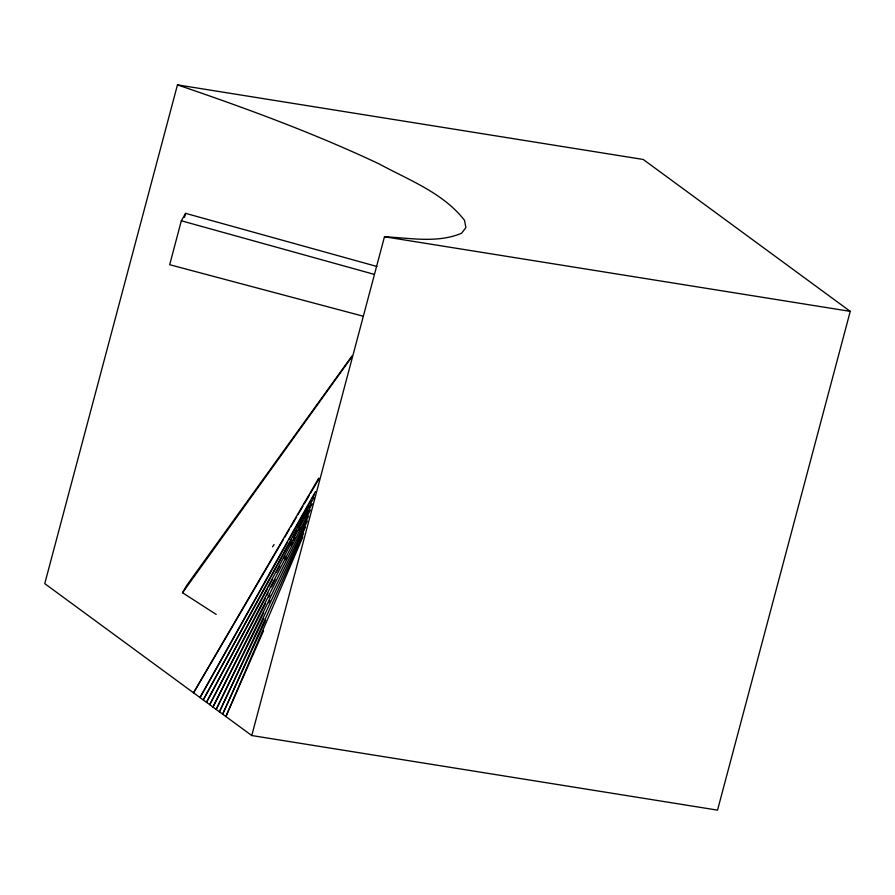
<?xml version="1.0" encoding="UTF-8"?>
<svg xmlns="http://www.w3.org/2000/svg" width="895" height="895" viewBox="0 0 895 895"><rect width="100%" height="100%" fill="white"/><g stroke="black" fill="none" stroke-linecap="round" stroke-linejoin="round"><path stroke-width="1.34" d="M376.94 266.486L185.601 213.346L181.338 220.785L169.681 264.707L362.632 316.058M184.538 217.34L185.601 213.346M177.467 84.868L44.75 583.629L251.763 735.533L717.533 810.132L850.25 311.37L643.236 159.467L177.467 84.868C245.745 108.138 313.608 133.042 378.921 163.807C408.679 180.007 443.215 192.772 464.527 220.36L465.892 227.621L461.585 233.237C437.308 243.496 409.932 237.936 384.481 236.761L251.763 735.533M302.846 536.899L225.887 716.548L263.522 630.774M303.629 533.286L222.654 714.176L265.647 620.101M305.508 527.121L219.42 711.805L263.768 618.367M307.377 520.979L216.187 709.422L263.656 612.829M268.589 602.794L269.831 600.288M308.596 516.091L212.954 707.05L265.468 603.588M268.623 597.345L269.887 594.862M310.397 509.949L209.721 704.678L265.423 598.117M266.721 595.634L268.008 593.161M271.252 586.963L275.134 579.524M285.505 559.699L286.792 557.227M312.142 503.818L206.488 702.306L267.202 589.257M268.522 586.807L272.483 579.434M276.443 572.062L279.743 565.92M283.704 558.547L285.013 556.086M290.953 545.033L292.273 542.571M293.594 540.11L294.914 537.66M298.874 530.287L300.194 527.826M306.135 516.762L307.455 514.312M313.843 497.687L203.243 699.935L291.39 539.853M292.743 537.414L296.782 530.075M298.125 527.636L302.163 520.308M303.506 517.858L307.544 510.53M309.558 506.861L310.912 504.422M315.465 491.556L200.01 697.563L287.664 541.978M289.029 539.54L308.204 505.507M309.569 503.079L310.945 500.652M312.31 498.213L314.369 494.566M216.21 614.406L182.524 592.759L186.786 585.308L352.149 355.774M351.925 356.736L182.524 592.759M318.777 478.098L193.544 692.808L283.144 539.953M284.554 537.548L289.488 529.124M290.909 526.719L296.547 517.086M297.957 514.681L302.902 506.257M304.311 503.851L309.245 495.427M310.654 493.022L319.123 478.579M272.516 546.8L274.116 544.529M384.481 236.761L850.25 311.37M374.009 274.295L181.338 220.785"/></g></svg>
